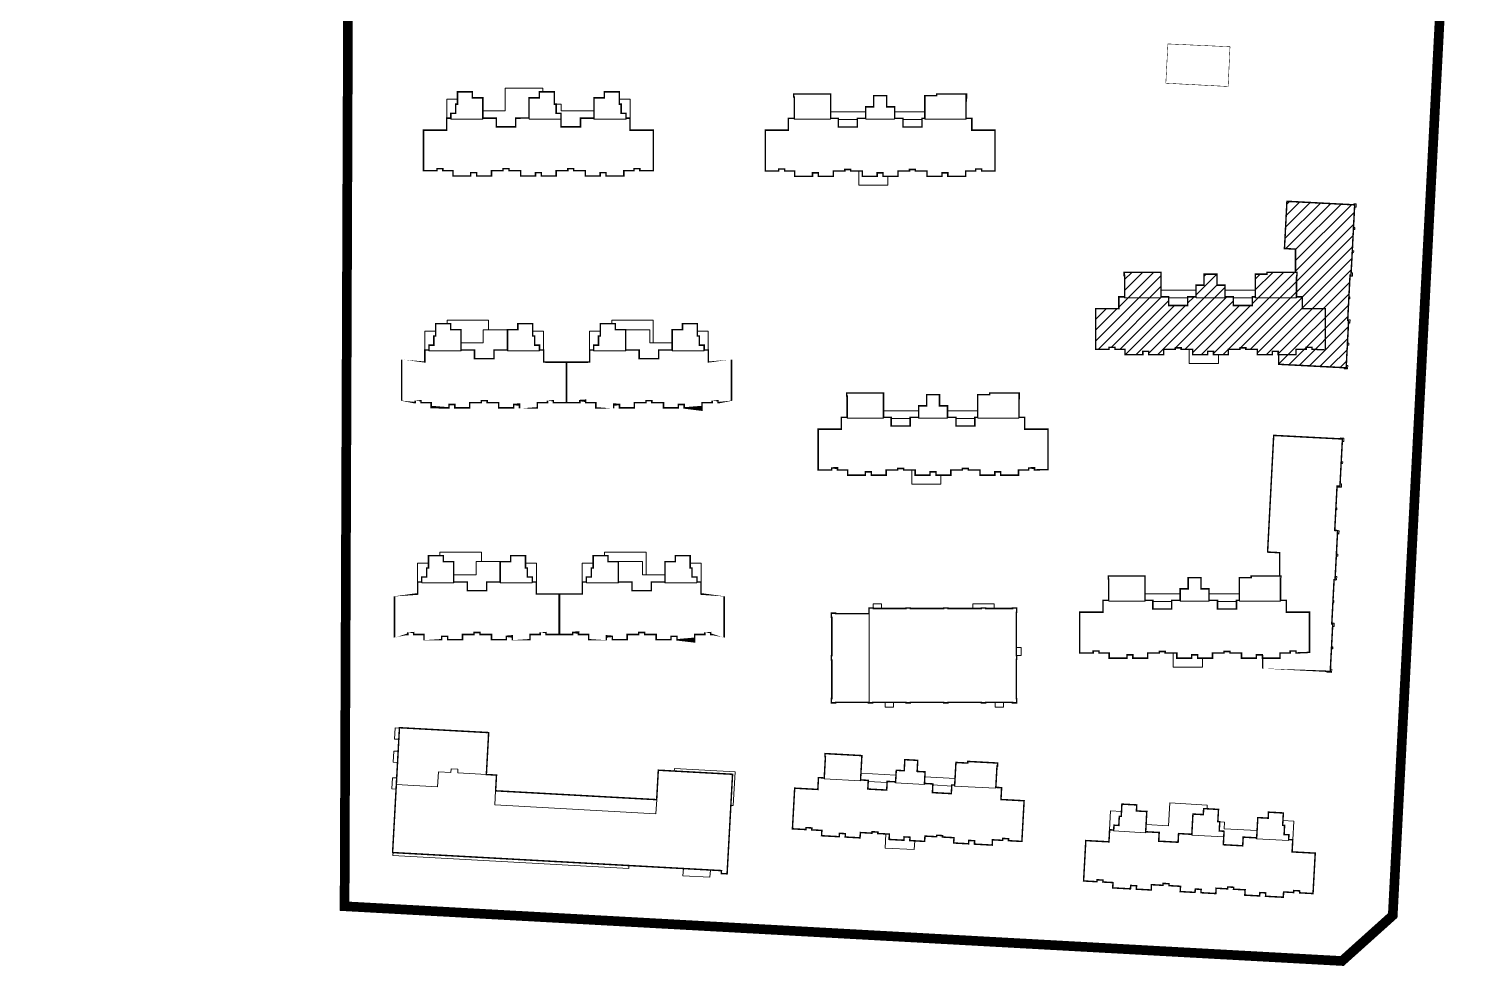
# Model space of a CAD drawing. Extents: x 5874492 to 7194610, y -939842 to -279257.
# Drawn here: x 6579551 to 6588583, y -418168 to -412347 of the extents above; entities that cross this region are included whole.
import ezdxf

# ---------------------------------------------------------------- set-up
doc = ezdxf.new("R2010")
doc.units = 0
doc.header["$LTSCALE"] = 1000
for name, pattern in [('CENTER2', [28.574999999999996, 19.05, -3.174999999999999, 3.174999999999999, -3.174999999999999]), ('DASH', [0.35, 0.25, -0.1]), ('DOTE', [2.4200000000000004, 2, -0.2, 0.02, -0.2])]:
    doc.linetypes.add(name, pattern=pattern)
for name, color, linetype, lineweight in [('A-大样-填充', 8, 'Continuous', 9), ('A-大样-看线', 65, 'Continuous', 13), ('A-平面-屋面线', 40, 'Continuous', 30), ('A-轴线-塔楼', 1, 'DOTE', 9)]:
    doc.layers.add(name, color=color, linetype=linetype, lineweight=lineweight)

# ---------------------------------------------------------------- blocks, each defined once
blk = doc.blocks.new('1047-YJ120&85n-1')
at = {"layer": 'A-大样-看线'}
for p, q in [((-168248.2651535571, 303615.906279506), (-168255.5351046158, 303615.906279506)), ((-168250.0151047639, 303614.296279506), (-168253.9351047639, 303614.296279506))]:
    blk.add_line(p, q, dxfattribs=at)
for points in [[(-168263.0651047639, 303614.516279506), (-168263.0651047639, 303614.326279506), (-168255.5351045485, 303614.326279506), (-168255.5351045643, 303614.5162793737)], [(-168248.2651535571, 303614.516279506), (-168248.2651535571, 303614.326279506), (-168242.2851047639, 303614.326279506), (-168242.2851047639, 303614.516279506)], [(-168236.0151047639, 303615.906279506), (-168242.2851047639, 303615.906279506)], [(-168236.6151047639, 303614.296279506), (-168240.5351047639, 303614.296279506)], [(-168236.0151047639, 303614.5162795054), (-168236.0151047639, 303614.326279506), (-168227.4851047639, 303614.326279506), (-168227.4851047639, 303614.516279506)], [(-168243.656871951, 303602.5362795059), (-168243.656871951, 303600.706279506), (-168249.696871951, 303600.706279506), (-168249.696871951, 303603.636279506)]]:
    blk.add_lwpolyline(points, dxfattribs=at)
at = {"layer": 'A-平面-屋面线', "const_width": 0.3}
blk.add_lwpolyline([(-168269.065104764, 303603.636279506), (-168269.0651047641, 303612.066279506), (-168264.2651047639, 303612.066279506), (-168264.2651047639, 303614.516279506), (-168263.0651047639, 303614.516279506), (-168263.0651047639, 303618.9362635173), (-168263.1651047638, 303618.9362635173), (-168263.1651047638, 303619.5662635173), (-168255.5351047639, 303619.5662635172), (-168255.5351045596, 303614.516279373), (-168253.9351047639, 303614.516279506), (-168253.9351047639, 303612.716279506), (-168250.0151047639, 303612.716279506), (-168250.0151047639, 303614.516279506), (-168248.2651535571, 303614.516279506), (-168248.2651535571, 303616.9162766535), (-168246.6151047639, 303616.9162766535), (-168246.6151047639, 303619.2162766535), (-168243.9351047639, 303619.2162766535), (-168243.9351047639, 303616.9162766535), (-168242.2851047639, 303616.9162766535), (-168242.2851047639, 303614.516279506), (-168240.5351047639, 303614.516279506), (-168240.5351047639, 303612.716279506), (-168236.6151047639, 303612.716279506), (-168236.6151047621, 303614.516279506), (-168236.0151047639, 303614.5162795054), (-168236.0151047639, 303619.2162795059), (-168233.5651047639, 303619.2162795059), (-168233.5651047639, 303619.566279506), (-168227.3848472716, 303619.5662635172), (-168227.3848472716, 303618.9362635172), (-168227.4851047639, 303618.9362635173), (-168227.485104764, 303614.516279506), (-168226.285104764, 303614.516279506), (-168226.285104764, 303612.066279506), (-168221.4851047639, 303612.066279506), (-168221.4851047648, 303603.6362795057), (-168223.985104764, 303603.6362795054), (-168223.985104764, 303603.636279506), (-168224.265104764, 303603.636279506), (-168224.2651047639, 303604.036279506), (-168225.485104764, 303604.0362795058), (-168225.485104764, 303603.636279506), (-168225.765104764, 303603.636279506), (-168225.7651047635, 303603.636279506), (-168227.5851047639, 303603.636279506), (-168227.5851047639, 303602.5362795062), (-168231.265104764, 303602.536279506), (-168231.265104764, 303603.2362795061), (-168232.4851047639, 303603.2362795059), (-168232.4851047639, 303602.536279506), (-168235.5651047639, 303602.536279506), (-168235.5651047639, 303603.636279506), (-168237.6851047639, 303603.636279506), (-168237.6851047639, 303603.636279506), (-168237.9651047639, 303603.636279506), (-168237.9651047639, 303603.936279506), (-168239.1851047639, 303603.936279506), (-168239.1851047639, 303603.636279506), (-168239.4651047639, 303603.636279506), (-168239.4651047639, 303603.636279506), (-168241.5851047639, 303603.636279506), (-168241.5851047639, 303602.536279506), (-168244.6651047639, 303602.5362795061), (-168244.6651047639, 303603.236279506), (-168245.8851047638, 303603.236279506), (-168245.8851047638, 303602.536279506), (-168248.9651047639, 303602.536279506), (-168248.9651047639, 303603.636279506), (-168251.0851047639, 303603.636279506), (-168251.0851047639, 303603.636279506), (-168251.3651047639, 303603.636279506), (-168251.3651047639, 303603.936279506), (-168252.5851047639, 303603.936279506), (-168252.5851047639, 303603.636279506), (-168252.8651047639, 303603.636279506), (-168252.8651047639, 303603.636279506), (-168254.9851047639, 303603.636279506), (-168254.9851047639, 303602.536279506), (-168258.0651320181, 303602.5362795072), (-168258.0651047639, 303603.236279506), (-168259.2851047638, 303603.2362795061), (-168259.2851047638, 303602.536279506), (-168262.9651047639, 303602.536279506), (-168262.9651047637, 303603.636279506), (-168264.7851047639, 303603.636279506), (-168264.7851047639, 303603.636279506), (-168265.0651047639, 303603.636279506), (-168265.0651047638, 303604.0362795059), (-168266.285104764, 303604.0362795052), (-168266.285104764, 303603.636279506), (-168266.5651047639, 303603.636279506), (-168266.5651047638, 303603.636279506)], close=True, dxfattribs=at)
blk = doc.blocks.new('1202-18#')
at = {"layer": 'A-大样-看线'}
for points in [[(29641.21718882769, 18730.83385518129), (29641.51668759272, 18730.81818929763), (29641.5532525098, 18731.51723365026), (29641.04404043872, 18731.54386900907), (29641.03359822021, 18731.34423574322)], [(29640.97690508747, 18726.2401351502), (29641.27640385274, 18726.22446926666), (29641.297298091, 18726.62392318231), (29640.99770765426, 18726.63959386101)], [(29640.72617422836, 18721.44668816129), (29641.02567299362, 18721.43102227763), (29641.04656723188, 18721.8304761934), (29640.74697679514, 18721.84614687209)], [(29640.27041588235, 18716.5641106838), (29640.76964160963, 18716.53799768077), (29640.8062065267, 18717.23704203329), (29640.50679942896, 18717.25270312215)], [(29640.02499045292, 18711.87033499399), (29640.22471741075, 18711.85988787486), (29640.24561654963, 18712.25943548261), (29640.04593542754, 18712.26988020429)], [(29639.96344776498, 18706.86671872338), (29640.26294653025, 18706.85105283972), (29640.29977387539, 18707.55008336663), (29639.80038719298, 18707.57639278384)], [(29639.72315912019, 18702.27290500031), (29640.02274955693, 18702.25723432162), (29640.04364379519, 18702.65668823739), (29639.74414502992, 18702.67235412105)], [(29639.07818877697, 18697.60004122433), (29639.06774165784, 18697.40031426639), (29639.76678601024, 18697.36374934943), (29639.80335092731, 18698.06279370206), (29639.50382923335, 18698.07846078504)]]:
    blk.add_lwpolyline(points, dxfattribs=at)
at = {"layer": 'A-平面-屋面线', "const_width": 0.3}
blk.add_lwpolyline([(29625.49403529498, 18700.30453082925), (29625.49403529498, 18698.31049367011), (29639.47772946348, 18697.57904849894), (29639.98966213106, 18707.3661250149), (29639.789935173, 18707.37657213403), (29640.28094487172, 18716.76364546287), (29640.48067182954, 18716.75319834374), (29640.76274415408, 18722.1458282696), (29641.24331152625, 18731.33326626808), (29627.21249273536, 18732.06717638712), (29626.70058389776, 18722.28055545135), (29628.99406801513, 18722.16059016442), (29628.99405552982, 18717.33451559133)], dxfattribs=at)
at = {"color": 6}
blk.add_blockref('1047-YJ120&85n-1', (197856.669140059, -284902.2317486767), dxfattribs=at)
blk = doc.blocks.new('0951-YJ120&85n-1')
at = {"layer": 'A-大样-看线'}
for p, q in [((-99925.39002422431, -70564.18146482497), (-99927.64026129154, -70564.18146482497)), ((-99927.64026129154, -70564.18146482497), (-99927.64011682871, -70568.081464825)), ((-99910.54002422241, -70563.88146482498), (-99915.54002422432, -70563.881464825)), ((-99915.54002422432, -70563.881464825), (-99915.54002422432, -70566.58146482495)), ((-99903.0597871571, -70564.18146482497), (-99905.31002422431, -70564.18146482497)), ((-99903.06002422431, -70568.081464825), (-99903.0597871571, -70564.18146482497)), ((-99893.54002410956, -70568.081464825), (-99893.54026117678, -70564.18146482497)), ((-99893.54026117678, -70564.18146482497), (-99891.29002410956, -70564.18146482497)), ((-99886.06002411146, -70563.88146482498), (-99881.06002410957, -70563.881464825)), ((-99881.06002410957, -70563.881464825), (-99881.06002410955, -70566.58146482495)), ((-99871.21002410956, -70564.18146482497), (-99868.95978704233, -70564.18146482497)), ((-99868.95978704233, -70564.18146482497), (-99868.95993150517, -70568.081464825)), ((-99915.54002422432, -70566.58146482495), (-99920.16002422431, -70566.58146482495)), ((-99881.06002410955, -70566.58146482495), (-99876.44002410956, -70566.58146482495))]:
    blk.add_line(p, q, dxfattribs=at)
for points in [[(-99923.02026131008, -70562.62146482799), (-99923.02026131008, -70561.90146482798), (-99914.44002424287, -70561.90146482793), (-99914.44002424285, -70563.881464825)], [(-99888.92026131008, -70562.62146482799), (-99888.92026131008, -70561.90146482798), (-99880.34002424286, -70561.90146482798), (-99880.34002424286, -70566.58146482796)], [(-99920.16002422445, -70568.08146482497), (-99920.16002422445, -70568.27146445894), (-99926.79014275805, -70568.27146482497), (-99926.79014275805, -70568.081464825)], [(-99903.90990569085, -70568.081464825), (-99903.90990569085, -70568.27146482497), (-99910.54002422445, -70568.27146482497), (-99910.54002422445, -70568.08146482497)], [(-99892.69014264303, -70568.081464825), (-99892.69014264303, -70568.27146482497), (-99886.06002410942, -70568.27146482497), (-99886.06002410942, -70568.08146482497)], [(-99876.44002410943, -70568.08146482497), (-99876.44002410943, -70568.27146445894), (-99869.80990557582, -70568.27146482497), (-99869.80990557582, -70568.081464825)]]:
    blk.add_lwpolyline(points, dxfattribs=at)
at = {"layer": 'A-平面-屋面线', "const_width": 0.3}
for points in [[(-99898.3400241003, -70578.96146482861), (-99898.34002409103, -70570.58146482673), (-99903.06002409101, -70570.58146482738), (-99903.06002409101, -70568.08146482597), (-99903.91002422242, -70568.08146482597), (-99903.91002422242, -70567.0814648232), (-99904.91002422241, -70567.08146482318), (-99904.91002422241, -70565.18146482317), (-99905.31002422242, -70565.18146482317), (-99905.31002422242, -70565.18146482317), (-99905.31002422242, -70565.18146482317), (-99905.31002409103, -70562.63146482594), (-99908.39002409103, -70562.63146482594), (-99908.39002409103, -70563.88146482596), (-99910.54002422241, -70563.88146482597), (-99910.54002422241, -70568.08146482318), (-99913.3400242224, -70568.08146482318), (-99913.3400242224, -70569.88146445715), (-99917.36002422242, -70569.88146445715), (-99917.36002422242, -70568.08146482318), (-99920.16002422241, -70568.08146482318), (-99920.16002422241, -70568.08146482318), (-99920.16002409102, -70563.88146482594), (-99922.31002409103, -70563.88146482594), (-99922.31002409103, -70562.63146482594), (-99925.39002409103, -70562.63146482594), (-99925.39002409103, -70565.18146482317), (-99925.79002422241, -70565.18146482317), (-99925.79002422241, -70567.08146482318), (-99926.79002422241, -70567.08146482318), (-99926.79002422241, -70568.0814648232), (-99927.64002422242, -70568.0814648232), (-99927.64002422395, -70570.5814648233), (-99932.44002409103, -70570.58146482607), (-99932.44002409116, -70578.96146482593), (-99929.94002422424, -70578.96146482347), (-99929.94002422424, -70578.96146482347), (-99929.66002422431, -70578.96146482347), (-99929.6600242243, -70578.56146482592), (-99928.44002422428, -70578.56146482601), (-99928.44002422431, -70578.96146482347), (-99928.16002422431, -70578.96146482347), (-99928.16002422452, -70578.96146482594), (-99926.34002409104, -70578.96146482594), (-99926.340024091, -70580.06146482594), (-99922.6600242243, -70580.06146519196), (-99922.6600242243, -70579.36146482594), (-99921.44002422431, -70579.36146482595), (-99921.44002422431, -70580.06146482594), (-99918.36002409103, -70580.06146482594), (-99918.36002409103, -70578.96146482593), (-99916.24002409102, -70578.96146482593), (-99916.24002409102, -70578.96146482593), (-99915.96002422432, -70578.96146482593), (-99915.96002422432, -70578.56146482594), (-99914.74002422432, -70578.56146482594), (-99914.74002422432, -70578.96146482593), (-99914.46002409102, -70578.96146482593), (-99914.46002409102, -70578.96146482593), (-99912.34002409103, -70578.96146482593), (-99912.34002409103, -70580.06146482594), (-99909.26002422432, -70580.06146482594), (-99909.26002422432, -70579.36146482594), (-99908.04002422426, -70579.36146482595), (-99908.04002422433, -70580.06146482588), (-99904.360024091, -70580.06146482594), (-99904.360024091, -70578.96146482594), (-99902.54002409102, -70578.96146482594), (-99902.54002409104, -70578.96146482594), (-99902.26002422434, -70578.96146482594), (-99902.26002422438, -70578.56146482601), (-99901.04002422419, -70578.56146482675), (-99901.04002422419, -70578.96146482594), (-99900.76002409103, -70578.96146482594), (-99900.76002409103, -70578.96146482596), (-99898.3400241003, -70578.96146482763)], [(-99898.26002436687, -70578.96146482763), (-99898.26002437614, -70570.58146482575), (-99893.54002437615, -70570.5814648264), (-99893.54002437615, -70568.081464825), (-99892.69002424474, -70568.081464825), (-99892.69002424474, -70567.08146482223), (-99891.69002424476, -70567.08146482221), (-99891.69002424476, -70565.18146482219), (-99891.29002424475, -70565.18146482219), (-99891.29002424475, -70565.18146482219), (-99891.29002424475, -70565.18146482219), (-99891.29002437614, -70562.63146482497), (-99888.21002437614, -70562.63146482497), (-99888.21002437614, -70563.88146482498), (-99886.06002424475, -70563.881464825), (-99886.06002424475, -70568.0814648222), (-99883.26002424477, -70568.0814648222), (-99883.26002424477, -70569.88146445618), (-99879.24002424475, -70569.88146445618), (-99879.24002424475, -70568.0814648222), (-99876.44002424476, -70568.0814648222), (-99876.44002424476, -70568.0814648222), (-99876.44002437615, -70563.88146482497), (-99874.29002437614, -70563.88146482497), (-99874.29002437614, -70562.63146482497), (-99871.21002437614, -70562.63146482497), (-99871.21002437614, -70565.18146482219), (-99870.81002424475, -70565.18146482219), (-99870.81002424475, -70567.08146482221), (-99869.81002424475, -70567.08146482221), (-99869.81002424475, -70568.08146482223), (-99868.96002424475, -70568.08146482223), (-99868.96002424322, -70570.58146482233), (-99864.16002437613, -70570.5814648251), (-99864.160024376, -70578.96146482496), (-99866.66002424293, -70578.9614648225), (-99866.66002424293, -70578.96146482498), (-99866.94002424285, -70578.96146482498), (-99866.94002424287, -70578.56146482496), (-99868.16002424288, -70578.56146482503), (-99868.16002424285, -70578.96146482498), (-99868.44002424285, -70578.96146482498), (-99868.44002424265, -70578.96146482498), (-99870.26002437613, -70578.96146482498), (-99870.26002437617, -70580.06146482496), (-99873.94002424287, -70580.061465191), (-99873.94002424287, -70579.36146482498), (-99875.16002424285, -70579.36146482498), (-99875.16002424285, -70580.06146482496), (-99878.24002437614, -70580.06146482496), (-99878.24002437614, -70578.96146482497), (-99880.36002437615, -70578.96146482497), (-99880.36002437615, -70578.96146482496), (-99880.64002424285, -70578.96146482496), (-99880.64002424285, -70578.56146482496), (-99881.86002424285, -70578.56146482496), (-99881.86002424285, -70578.96146482496), (-99882.14002437615, -70578.96146482496), (-99882.14002437615, -70578.96146482497), (-99884.26002437614, -70578.96146482497), (-99884.26002437614, -70580.06146482496), (-99887.34002424285, -70580.06146482496), (-99887.34002424285, -70579.36146482498), (-99888.5600242429, -70579.361464825), (-99888.56002424283, -70580.06146482492), (-99892.24002437617, -70580.06146482496), (-99892.24002437617, -70578.96146482498), (-99894.06002437614, -70578.96146482498), (-99894.06002437614, -70578.961464825), (-99894.34002424285, -70578.961464825), (-99894.34002424279, -70578.56146482503), (-99895.56002424298, -70578.56146482578), (-99895.56002424298, -70578.961464825), (-99895.84002437614, -70578.961464825), (-99895.84002437614, -70578.961464825), (-99898.26002436687, -70578.96146482666)]]:
    blk.add_lwpolyline(points, dxfattribs=at)
blk = doc.blocks.new('1212-YJ120&85n-1 北入')
at = {"layer": 'A-大样-看线'}
for points in [[(1192768.21414454, 119919.8626988966), (1192772.854144509, 119919.8626988966), (1192772.854144509, 119924.5926988966), (1192780.644144509, 119924.5926988967), (1192780.644144509, 119923.8126988966)], [(1192760.73414451, 119918.3627253586), (1192760.73414451, 119922.2626988966), (1192762.98414451, 119922.2626988966)], [(1192783.414144509, 119921.2626988968), (1192784.414144509, 119921.2626988968), (1192784.414144509, 119919.8626988966), (1192791.23414451, 119919.8626988966)], [(1192798.71414451, 119918.3626070036), (1192798.714144509, 119922.2626988966), (1192796.46414451, 119922.2626988966)], [(1192761.58414451, 119918.3627253101), (1192761.58414451, 119918.1726988966), (1192768.214144511, 119918.1726988966), (1192768.214144509, 119918.362698898)], [(1192777.78414451, 119918.3626988966), (1192777.78414451, 119918.1726988966), (1192784.414144509, 119918.1726988966)], [(1192791.234144511, 119918.3626988966), (1192791.234144511, 119918.1726988928), (1192797.864283786, 119918.1726988928), (1192797.864283786, 119918.3626070036)]]:
    blk.add_lwpolyline(points, dxfattribs=at)
at = {"layer": 'A-平面-屋面线', "const_width": 0.3}
blk.add_lwpolyline([(1192755.934144509, 119907.4826988966), (1192755.934144509, 119915.8626988966), (1192760.73414451, 119915.8626988966), (1192760.734492673, 119918.3627253101), (1192761.58414451, 119918.3627253101), (1192761.58414451, 119919.3626988966), (1192762.58414451, 119919.3626988966), (1192762.58414451, 119921.2626988966), (1192762.98414451, 119921.2626988966), (1192762.98414451, 119923.8126988966), (1192766.06414451, 119923.8126988966), (1192766.06414451, 119922.5626988966), (1192768.21414451, 119922.5626988966), (1192768.214144556, 119918.3626988966), (1192771.014144467, 119918.3626989278), (1192771.01414451, 119916.5626988966), (1192775.034144512, 119916.5626988957), (1192775.034144532, 119918.3626989278), (1192777.78414451, 119918.3626988966), (1192777.784144509, 119922.5626988967), (1192779.934144509, 119922.5626988967), (1192779.934144509, 119923.8126988967), (1192783.01414451, 119923.8126988967), (1192783.01414451, 119921.2626988968), (1192783.414144509, 119921.2626988968), (1192783.414144509, 119919.3626988967), (1192784.414144509, 119919.3626988967), (1192784.414144509, 119916.5626988927), (1192788.434144509, 119916.5626988927), (1192788.43414453, 119918.3626989277), (1192791.234144511, 119918.3626988966), (1192791.234144511, 119922.5626988966), (1192793.384144509, 119922.5626988966), (1192793.384144509, 119923.8126988966), (1192796.46414451, 119923.8126988966), (1192796.46414451, 119921.2626988966), (1192796.864144509, 119921.2626988966), (1192796.864144509, 119919.3626988966), (1192797.864144509, 119919.3626988966), (1192797.864283786, 119918.3626070036), (1192798.71414451, 119918.3626070036), (1192798.71414451, 119915.8626988966), (1192803.51414451, 119915.8626988966), (1192803.51414451, 119907.4826988966), (1192801.01414451, 119907.4826988966), (1192801.01414451, 119907.4826988966), (1192800.73414451, 119907.4826988966), (1192800.73414451, 119907.8826988966), (1192799.51414451, 119907.8826988966), (1192799.51414451, 119907.4826988966), (1192799.23414451, 119907.4826988966), (1192799.23414451, 119907.4826988966), (1192797.414144509, 119907.4826988966), (1192797.414144509, 119906.3826988966), (1192793.73414451, 119906.3826988927), (1192793.73414451, 119907.0826988927), (1192792.51414451, 119907.0826988927), (1192792.51414451, 119906.3826988927), (1192789.434144509, 119906.3826988927), (1192789.434144509, 119907.4826988928), (1192787.31414451, 119907.4826988928), (1192787.31414451, 119907.4826988928), (1192787.03414451, 119907.4826988928), (1192787.03414451, 119907.8826988927), (1192785.814144509, 119907.8826988927), (1192785.814144509, 119907.4826988928), (1192785.534144509, 119907.4826988928), (1192785.534144509, 119907.4826988928), (1192783.414144509, 119907.4826988928), (1192783.414144509, 119906.3826988927), (1192780.334144509, 119906.3826988927), (1192780.33414451, 119907.0826988949), (1192779.11414451, 119907.0826988952), (1192779.11414451, 119906.3826988927), (1192776.03414451, 119906.3826988934), (1192776.03414451, 119907.4826988959), (1192773.91414451, 119907.4826988964), (1192773.91414451, 119907.4826988966), (1192773.63414451, 119907.4826988966), (1192773.63414451, 119907.8826988965), (1192772.41414451, 119907.8826988965), (1192772.41414451, 119907.4826988966), (1192772.13414451, 119907.4826988966), (1192772.13414451, 119907.4826988966), (1192770.01414451, 119907.4826988966), (1192770.01414451, 119906.3826988966), (1192766.934144509, 119906.3826988966), (1192766.934144509, 119907.0826988966), (1192765.71414451, 119907.0826988966), (1192765.714117255, 119906.3826988978), (1192762.03414451, 119906.3826988966), (1192762.03414451, 119907.4826988966), (1192760.21414451, 119907.4826988966), (1192760.21414451, 119907.4826988966), (1192759.934144509, 119907.4826988966), (1192759.934144509, 119907.8826988966), (1192758.71414451, 119907.8826988966), (1192758.71414451, 119907.4826988966), (1192758.434144509, 119907.4826988966), (1192758.434144509, 119907.4826988966)], close=True, dxfattribs=at)
blk = doc.blocks.new('19#底商')
at = {"layer": 'A-大样-看线'}
for points in [[(29530.7252591664, 18757.11856542011), (29531.02474857583, 18757.10290002586), (29531.06131349267, 18757.80194437843), (29530.36226914027, 18757.83850929544), (29530.35182692176, 18757.63887602965)], [(29530.48515921478, 18752.52502367193), (29530.78447463708, 18752.50936737838), (29530.80535907387, 18752.90863391054), (29530.50605345303, 18752.9244775877)], [(29529.62984057907, 18747.66306415208), (29530.52852021805, 18747.61605691102), (29530.56508513512, 18748.31510126354), (29530.26576006362, 18748.33075243888)], [(29529.3842416077, 18742.96948543658), (29529.58405533638, 18742.95893983026), (29529.60495447549, 18743.35848743813), (29529.40531918914, 18743.36892976217)], [(29529.72232637294, 18737.94477795357), (29530.0218251382, 18737.92911206996), (29530.05839005527, 18738.62815642254), (29529.75898296126, 18738.64381750576)], [(29529.48204263272, 18733.35105792196), (29529.78154139798, 18733.33539203829), (29529.80243563624, 18733.73484595459), (29529.50294046426, 18733.75051164978)], [(29529.22600634392, 18728.45793963324), (29529.52559678066, 18728.44226895455), (29529.5621616975, 18729.14131330764), (29529.26266293223, 18729.15697919131)], [(29528.78085885682, 18723.77470475524), (29528.9805907155, 18723.76435132815), (29529.00157662523, 18724.16380044883), (29528.801757995, 18724.17425236311)], [(29528.71940293555, 18718.77098999773), (29529.01890170081, 18718.75532411407), (29529.05590396556, 18719.45434531588), (29528.55625069533, 18719.48066885305)], [(29528.47902752385, 18714.17727476162), (29528.77861796059, 18714.16160408292), (29528.79951219885, 18714.5610579987), (29528.49992176211, 18714.57672867739)], [(29527.53446184281, 18709.51998797159), (29527.52401962453, 18709.32035470645), (29528.5226544139, 18709.26811911074), (29528.55921933074, 18709.96716346331), (29528.25972056547, 18709.98282934698)]]:
    blk.add_lwpolyline(points, dxfattribs=at)
at = {"layer": 'A-平面-屋面线', "const_width": 0.3}
blk.add_lwpolyline([(29514.24990369864, 18712.89890058998), (29514.24990369841, 18710.21486343195), (29528.23359786691, 18709.48341825949), (29528.74553053472, 18719.27049477592), (29528.54580357643, 18719.28094189522), (29529.02637105617, 18728.4683819574), (29529.22600634392, 18728.45793963382), (29529.75898296149, 18738.64381751111), (29529.15961874482, 18738.67516845868), (29529.64019112611, 18747.86270221307), (29530.23964701426, 18747.83134647041), (29530.75137250889, 18757.61797699631), (29516.5208267604, 18758.36233423506), (29515.25672534453, 18734.19537233225), (29517.74993641973, 18734.06495992614), (29517.74992393419, 18729.23888535467)], dxfattribs=at)
at = {"color": 6}
blk.add_blockref('1047-YJ120&85n-1', (197745.4250084361, -284890.3273789134), dxfattribs=at)
blk = doc.blocks.new('配套1')
at = {"layer": 'A-大样-看线'}
for points in [[(463995.9812898815, 271764.0011883609), (463995.9812898815, 271745.5211883609)], [(463996.8612898815, 271765.1511883609), (463996.8612898815, 271766.051188361), (463998.5712898815, 271766.051188361), (463998.5712898815, 271765.0511883608)], [(464017.4712898816, 271765.0511883608), (464017.4712898816, 271766.0611883609), (464021.8712898815, 271766.0611883609), (464021.8712898815, 271765.0511883608)], [(464026.4640355812, 271757.0111883609), (464027.4612898816, 271757.0111883609), (464027.4612898816, 271755.3111883609), (464026.5612898815, 271755.3111883609)], [(464001.0212898816, 271745.6211883608), (464001.0212898816, 271744.6111883608), (463999.3212898815, 271744.6111883608), (463999.3212898815, 271745.6211883608)], [(464023.8212898815, 271745.6211883608), (464023.8212898815, 271744.6111883608), (464022.1212898815, 271744.6111883608), (464022.1212898815, 271745.6211883608)]]:
    blk.add_lwpolyline(points, dxfattribs=at)
at = {"layer": 'A-平面-屋面线', "const_width": 0.3}
blk.add_lwpolyline([(463989.0612898815, 271745.5211883609), (463988.1812898815, 271745.5211883609), (463988.1812898815, 271746.4111883608), (463988.2812898815, 271746.4111883608), (463988.2812898815, 271754.4111883608), (463988.1812898815, 271754.4111883608), (463988.1812898815, 271755.3111883609), (463988.2812898815, 271755.3111883609), (463988.2812898815, 271763.2211883608), (463988.1812898815, 271763.2211883608), (463988.1812898815, 271764.1011883608), (463989.0612898815, 271764.1011883608), (463989.0612898815, 271764.0011883609), (463995.9812898815, 271764.0011883609), (463995.9812898815, 271765.1511883609), (463996.8612898815, 271765.1511883609), (463996.8612898815, 271765.0511883608), (464003.6312898815, 271765.0511883608), (464003.6312898815, 271765.1511883608), (464004.5112898815, 271765.1511883608), (464004.5112898815, 271765.0511883608), (464011.4518768045, 271765.0511883608), (464011.4518768045, 271765.1511883608), (464012.3112898815, 271765.1511883608), (464012.3112898815, 271765.0511883608), (464019.2312898815, 271765.0511883608), (464019.2312898815, 271765.1511883608), (464020.1112898815, 271765.1511883608), (464020.1112898815, 271765.0511883608), (464025.6812898815, 271765.0511883608), (464025.6812898815, 271765.1511883608), (464026.5612898815, 271765.1511883608), (464026.5612898815, 271764.2711883609), (464026.4587898816, 271764.2711883609), (464026.4612898816, 271755.3111883609), (464026.5612898815, 271755.3111883609), (464026.5612898815, 271754.5311883608), (464026.4612898816, 271754.5311883608), (464026.4612898816, 271746.4011883608), (464026.5612898815, 271746.4011883608), (464026.5612898815, 271745.5211883609), (464025.6812898815, 271745.5211883609), (464025.6812898815, 271745.6211883608), (464020.1312898815, 271745.6211883608), (464020.1312898815, 271745.5211883609), (464019.2312898815, 271745.5211883609), (464019.2312898815, 271745.6211883608), (464012.3112898815, 271745.6211883608), (464012.3112898815, 271745.5211883609), (464011.4312898815, 271745.5211883609), (464011.4312898815, 271745.6211883608), (464004.5112898815, 271745.6211883608), (464004.5112898815, 271745.5211883609), (464003.6312898815, 271745.5211883609), (464003.6312898815, 271745.6211883608), (463996.7112898815, 271745.6211883608), (463996.7112898815, 271745.5211883609), (463995.8312898815, 271745.5211883609), (463995.8312898815, 271745.6211883608), (463989.0612898815, 271745.6211883608)], close=True, dxfattribs=at)
blk = doc.blocks.new('1014幼儿园')
at = {"layer": 'A-大样-看线'}
for points in [[(671866.2083924821, 329384.7982454555), (671865.308391858, 329384.7982482706), (671865.3094519179, 329382.4957562783), (671866.2083924821, 329382.4982449891)], [(671866.2083767296, 329379.9982466348), (671865.3083761056, 329379.9982494499), (671865.3094361654, 329377.6957574575), (671866.2083767296, 329377.6982461683)], [(671935.6083900369, 329372.5982449729), (671936.1083853344, 329372.5982449729), (671936.1083853345, 329379.5482454359), (671923.5083900461, 329379.5482456617), (671923.5083900371, 329379.0482445556)], [(671866.2083924722, 329374.4732462205), (671865.308391848, 329374.4732490357), (671865.3094519079, 329372.1707570432), (671866.2083924721, 329372.1732457541)], [(671866.2083924821, 329373.0978645565), (671874.7583926814, 329373.0982378213), (671874.758392696, 329376.1982421746), (671877.3583926839, 329376.1982421624), (671877.3583926876, 329376.9982421619), (671878.7583926839, 329376.9982421619), (671878.7583926839, 329376.1982432607), (671884.7081897947, 329376.198254147)], [(671886.8081870041, 329372.9382450021), (671886.8081886147, 329369.9982446612), (671920.2083921236, 329369.9982445468), (671920.2083921356, 329372.9382449995)], [(671866.3083901062, 329358.9982350501), (671866.3083901069, 329358.3982134569), (671915.208187062, 329358.3982237372), (671915.2082933394, 329358.9982272797)], [(671926.5083906028, 329358.9981409124), (671926.5083906029, 329357.4982586256), (671932.1084350134, 329357.4982586257), (671932.1083895832, 329358.9982349663)]]:
    blk.add_lwpolyline(points, dxfattribs=at)
at = {"layer": 'A-平面-屋面线', "const_width": 0.3}
blk.add_lwpolyline([(671866.2083924821, 329384.8982454521), (671866.2083924821, 329358.9982350501), (671866.7083901061, 329358.9982350501), (671867.9083948873, 329358.9982379032), (671877.608593364, 329358.9982587189), (671877.6086921011, 329358.9982587191), (671879.1135594042, 329358.9982420367), (671879.1135689002, 329358.9980669714), (671883.6081844859, 329358.9982228581), (671883.7081814187, 329358.998223259), (671885.1081873416, 329358.9982271651), (671885.2081871774, 329358.9982272798), (671895.6081811754, 329358.9982385346), (671895.708182229, 329358.9982396963), (671897.1081869943, 329358.9982387398), (671897.2081877512, 329358.9982386717), (671902.2882616223, 329358.9982386775), (671902.2875263041, 329358.9982272947), (671909.1238951191, 329358.9982272868), (671909.1238958535, 329358.9982228827), (671912.4542319272, 329358.998227283), (671924.9083869865, 329358.9982272685), (671926.6121187278, 329358.998135314), (671926.6121150457, 329358.9982349662), (671934.4083900382, 329358.9982349663), (671934.4083900381, 329358.3982449879), (671935.6083900369, 329358.3982449864), (671935.608390037, 329379.0482445559), (671920.2083912829, 329379.0482445555), (671920.2083912841, 329372.9382449995), (671886.8081870041, 329372.9382449998), (671886.8081763054, 329376.1982456177), (671884.7081932947, 329376.1982456177), (671884.7081932948, 329384.8982460863)], close=True, dxfattribs=at)

msp = doc.modelspace()

# ---------------------------------------------------------------- hatches: boundary and pattern name
at = {"layer": 'A-大样-填充', "ltscale": 0.5}
h = msp.add_hatch(dxfattribs=at)
h.set_pattern_fill('ANSI31', color=256, scale=30)
h.set_pattern_definition([(45, (6266216.084223556, -858577.9692011647), (-33.67596045400932, 33.67596045400933), [])])
h.paths.add_polyline_path([(6586176.871185781, -414336.8320717573), (6586176.871185778, -414083.9320717606), (6586320.871185784, -414083.9320717586), (6586320.871185784, -414010.4320717588), (6586356.871185785, -414010.4320717569), (6586356.871185785, -413877.8325514201), (6586353.871185788, -413877.8325514201), (6586353.871185788, -413858.9325514197), (6586582.771185785, -413858.9325421605), (6586582.771191772, -414010.4320757281), (6586630.771185786, -414010.4320757262), (6586630.771185786, -414064.4320717588), (6586748.371185785, -414064.4320717588), (6586748.371185785, -414010.4320717588), (6586800.869721986, -414010.4320717569), (6586800.869721986, -413938.4321573324), (6586850.371185785, -413938.4321573324), (6586850.371185785, -413869.4321573324), (6586930.771185786, -413869.4321573324), (6586930.771185786, -413938.4321573324), (6586980.271185785, -413938.4321573306), (6586980.271185785, -414010.4320717588), (6587032.771185785, -414010.4320717588), (6587032.771185785, -414064.4320717588), (6587150.371185785, -414064.4320717588), (6587150.371185837, -414010.4320717588), (6587168.371185785, -414010.4320717569), (6587168.371185785, -413869.4320717606), (6587241.871185785, -413869.4320717588), (6587241.871185785, -413858.9320717588), (6587418.571792827, -413858.9320717588), (6587418.571792827, -413714.1502721132), (6587349.767643864, -413710.5513330974), (6587365.124908992, -413416.9527050242), (6587786.049472718, -413438.9700085974), (6587763.17028182, -413876.3720463258), (6587757.178473083, -413876.0586327518), (6587742.448182122, -414157.6708326169), (6587748.439990863, -414157.9842461908), (6587733.082010837, -414451.5965416697), (6587313.571185781, -414429.6531865344), (6587313.571185781, -414369.8320717603), (6587310.871185781, -414369.8320717592), (6587310.871185779, -414348.8320717573), (6587274.271185784, -414348.8320717573), (6587274.271185784, -414369.8320717592), (6587181.871185785, -414369.8320717592), (6587181.871185785, -414336.8320717592), (6587109.871185785, -414336.8320717592), (6587109.871185785, -414327.8320717592), (6587073.271185786, -414327.8320717592), (6587073.271185786, -414336.8320717592), (6587001.271185786, -414336.8320717592), (6587001.271185785, -414369.8320717592), (6586908.871185785, -414369.8320717592), (6586908.871185785, -414348.8320717592), (6586872.271185786, -414348.8320717592), (6586872.271185786, -414369.8320717592), (6586779.871185785, -414369.8320717592), (6586779.871185785, -414336.8320717592), (6586707.871185785, -414336.8320717592), (6586707.871185785, -414327.8320717592), (6586671.271185786, -414327.8320717592), (6586671.271185786, -414336.8320717592), (6586599.271185786, -414336.8320717592), (6586599.271185786, -414369.8320717592), (6586506.870368158, -414369.8320717592), (6586506.871185785, -414348.8320717592), (6586470.271185786, -414348.8306467526), (6586470.270368105, -414369.8320717592), (6586359.871185785, -414369.8320717592), (6586359.871185785, -414336.8320717592), (6586296.871185785, -414336.8320717498), (6586296.871185778, -414324.832071761), (6586260.271185782, -414324.832071761), (6586260.271185782, -414336.8320717573)])

# ---------------------------------------------------------------- linework, layer by layer
msp.add_lwpolyline([(6586176.871185781, -414336.8320717573), (6586176.871185778, -414083.9320717606), (6586320.871185784, -414083.9320717586), (6586320.871185784, -414010.4320717588), (6586356.871185785, -414010.4320717569), (6586356.871185785, -413877.8325514201), (6586353.871185788, -413877.8325514201), (6586353.871185788, -413858.9325514197), (6586582.771185785, -413858.9325421605), (6586582.771191772, -414010.4320757281), (6586630.771185786, -414010.4320757262), (6586630.771185786, -414064.4320717588), (6586748.371185785, -414064.4320717588), (6586748.371185785, -414010.4320717588), (6586800.869721986, -414010.4320717569), (6586800.869721986, -413938.4321573324), (6586850.371185785, -413938.4321573324), (6586850.371185785, -413869.4321573324), (6586930.771185786, -413869.4321573324), (6586930.771185786, -413938.4321573324), (6586980.271185785, -413938.4321573306), (6586980.271185785, -414010.4320717588), (6587032.771185785, -414010.4320717588), (6587032.771185785, -414064.4320717588), (6587150.371185785, -414064.4320717588), (6587150.371185837, -414010.4320717588), (6587168.371185785, -414010.4320717569), (6587168.371185785, -413869.4320717606), (6587241.871185785, -413869.4320717588), (6587241.871185785, -413858.9320717588), (6587418.571792827, -413858.9320717588), (6587418.571792827, -413714.1502721132), (6587349.767643864, -413710.5513330974), (6587365.124908992, -413416.9527050242), (6587786.049472718, -413438.9700085974), (6587763.17028182, -413876.3720463258), (6587757.178473083, -413876.0586327518), (6587742.448182122, -414157.6708326169), (6587748.439990863, -414157.9842461908), (6587733.082010837, -414451.5965416697), (6587313.571185781, -414429.6531865344), (6587313.571185781, -414369.8320717603), (6587310.871185781, -414369.8320717592), (6587310.871185779, -414348.8320717573), (6587274.271185784, -414348.8320717573), (6587274.271185784, -414369.8320717592), (6587181.871185785, -414369.8320717592), (6587181.871185785, -414336.8320717592), (6587109.871185785, -414336.8320717592), (6587109.871185785, -414327.8320717592), (6587073.271185786, -414327.8320717592), (6587073.271185786, -414336.8320717592), (6587001.271185786, -414336.8320717592), (6587001.271185785, -414369.8320717592), (6586908.871185785, -414369.8320717592), (6586908.871185785, -414348.8320717592), (6586872.271185786, -414348.8320717592), (6586872.271185786, -414369.8320717592), (6586779.871185785, -414369.8320717592), (6586779.871185785, -414336.8320717592), (6586707.871185785, -414336.8320717592), (6586707.871185785, -414327.8320717592), (6586671.271185786, -414327.8320717592), (6586671.271185786, -414336.8320717592), (6586599.271185786, -414336.8320717592), (6586599.271185786, -414369.8320717592), (6586506.870368158, -414369.8320717592), (6586506.871185785, -414348.8320717592), (6586470.271185786, -414348.8306467526), (6586470.270368105, -414369.8320717592), (6586359.871185785, -414369.8320717592), (6586359.871185785, -414336.8320717592), (6586296.871185785, -414336.8320717498), (6586296.871185778, -414324.832071761), (6586260.271185782, -414324.832071761), (6586260.271185782, -414336.8320717573), (6586176.871185781, -414336.8320717585)], dxfattribs=at)
at = {"layer": 'A-平面-屋面线', "linetype": 'DASH', "ltscale": 10, "const_width": 3}
msp.add_lwpolyline([(6587011.418271057, -412456.5706999055), (6586999.930135114, -412703.5094894865), (6586612.86361395, -412683.2030871459), (6586625.673450353, -412439.0308931363)], close=True, dxfattribs=at)
at = {"layer": 'A-轴线-塔楼', "color": 1, "linetype": 'CENTER2', "const_width": 60}
msp.add_lwpolyline([(6576956.360531853, -407828.088426447), (6577215.980531855, -411942.9484264473), (6580436.960531853, -411967.7884264453), (6581062.250531852, -412031.8084264477), (6581533.310531853, -411994.5784264444), (6581511.260531854, -417797.4184264452), (6587707.220531853, -418137.6184264435), (6588022.460531853, -417854.4784264467), (6588326.150531854, -412052.5684264447), (6588551.000531852, -407757.2884264453)], close=True, dxfattribs=at)

# ---------------------------------------------------------------- block references
at = {"color": 6, "xscale": 30, "yscale": 30, "zscale": 30}
for name, p in [('1212-YJ120&85n-1 北入', (-29200676.51050499, -4010451.140836176)), ('1047-YJ120&85n-1', (11632196.38160917, -9521337.25698754, 23.99999999999864)), ('0951-YJ120&85n-1', (9579839.254987799, 1702701.284069885)), ('1047-YJ120&85n-1', (11632524.93995727, -9523195.15686714, 23.99999999999864)), ('0951-YJ120&85n-1', (9579794.236526623, 1701260.38406979))]:
    msp.add_blockref(name, p, dxfattribs=at)
at = {"linetype": 'Continuous', "xscale": 30, "yscale": 30, "zscale": 30}
for name, p in [('1202-18#', (5698548.750126931, -975378.9679966378)), ('19#底商', (5701787.261970025, -977622.4568247166))]:
    msp.add_blockref(name, p, dxfattribs=at)
at = {"xscale": 30, "yscale": 30, "zscale": 30}
msp.add_blockref('配套1', (-7335110.160639846, -8568899.116514074), dxfattribs=at)
at = {"xscale": 30.00000000000002, "yscale": 30.00000000000002, "zscale": 30.00000000000002, "rotation": 356.8569865197326}
msp.add_blockref('1014幼儿园', (-14085604.97334394, -9178249.965737972), dxfattribs=at)
at = {"color": 6, "xscale": 30, "yscale": 30, "zscale": 30}
for name, p, rotation in [('1047-YJ120&85n-1', (11125428.62219987, -9788483.275586946, 31533), 356.8572308922282), ('1212-YJ120&85n-1 北入', (-29339974.64679976, -2047699.083475248, 31533), 356.8572308921168)]:
    msp.add_blockref(name, p, dxfattribs=dict(at, rotation=rotation))

doc.saveas('drawing.dxf')
